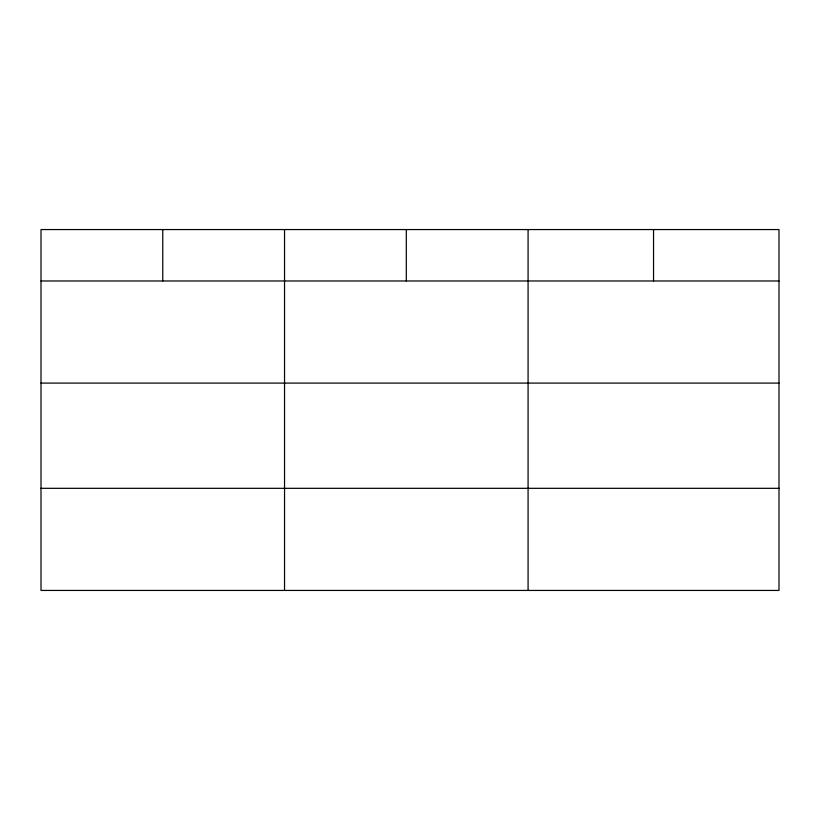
<?xml version="1.0" encoding="UTF-8"?>
<svg xmlns="http://www.w3.org/2000/svg" width="820" height="820" viewBox="0 0 820 820"><rect width="100%" height="100%" fill="white"/><g stroke="black" fill="none" stroke-linecap="round" stroke-linejoin="round"><path stroke-width="1.23" d="M779 383.094L779 229.559L41 229.559L41 590.441L779 590.441L779 383.094L41 383.094M41 280.973L779 280.973M41 488.32L779 488.32M653.54 229.559L653.54 280.973M528.08 229.559L528.08 590.441M406.31 229.559L406.31 280.973M284.54 229.559L284.54 590.441M162.77 229.559L162.77 280.973"/></g></svg>
